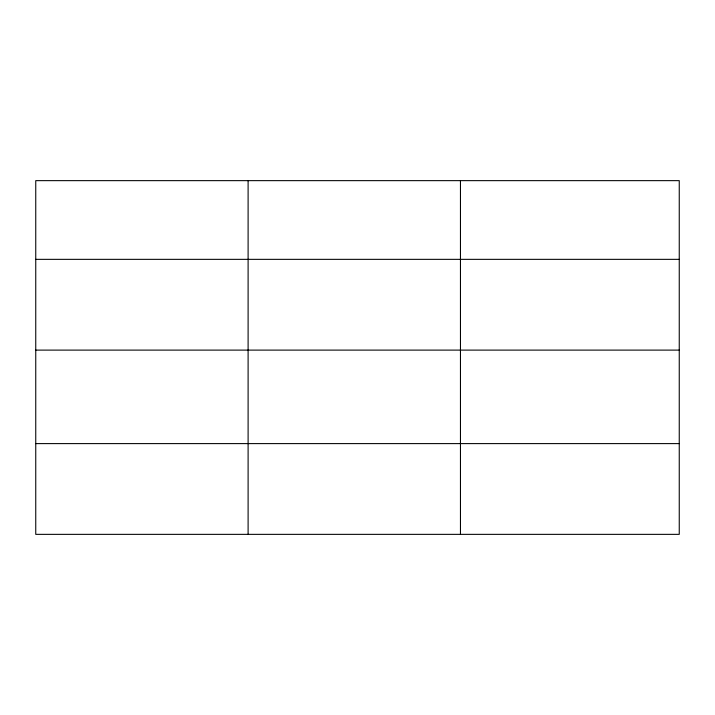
<?xml version="1.0" encoding="UTF-8"?>
<svg xmlns="http://www.w3.org/2000/svg" width="715" height="715" viewBox="0 0 715 715"><rect width="100%" height="100%" fill="white"/><g stroke="black" fill="none" stroke-linecap="round" stroke-linejoin="round"><path stroke-width="1.07" d="M679.25 350.109L679.25 180.645L35.75 180.645L35.75 534.355L679.25 534.355L679.25 350.109L35.75 350.109M35.75 259.348L679.25 259.348M35.75 443.604L679.25 443.604M460.46 180.645L460.46 534.355M248.105 180.645L248.105 534.355"/></g></svg>
